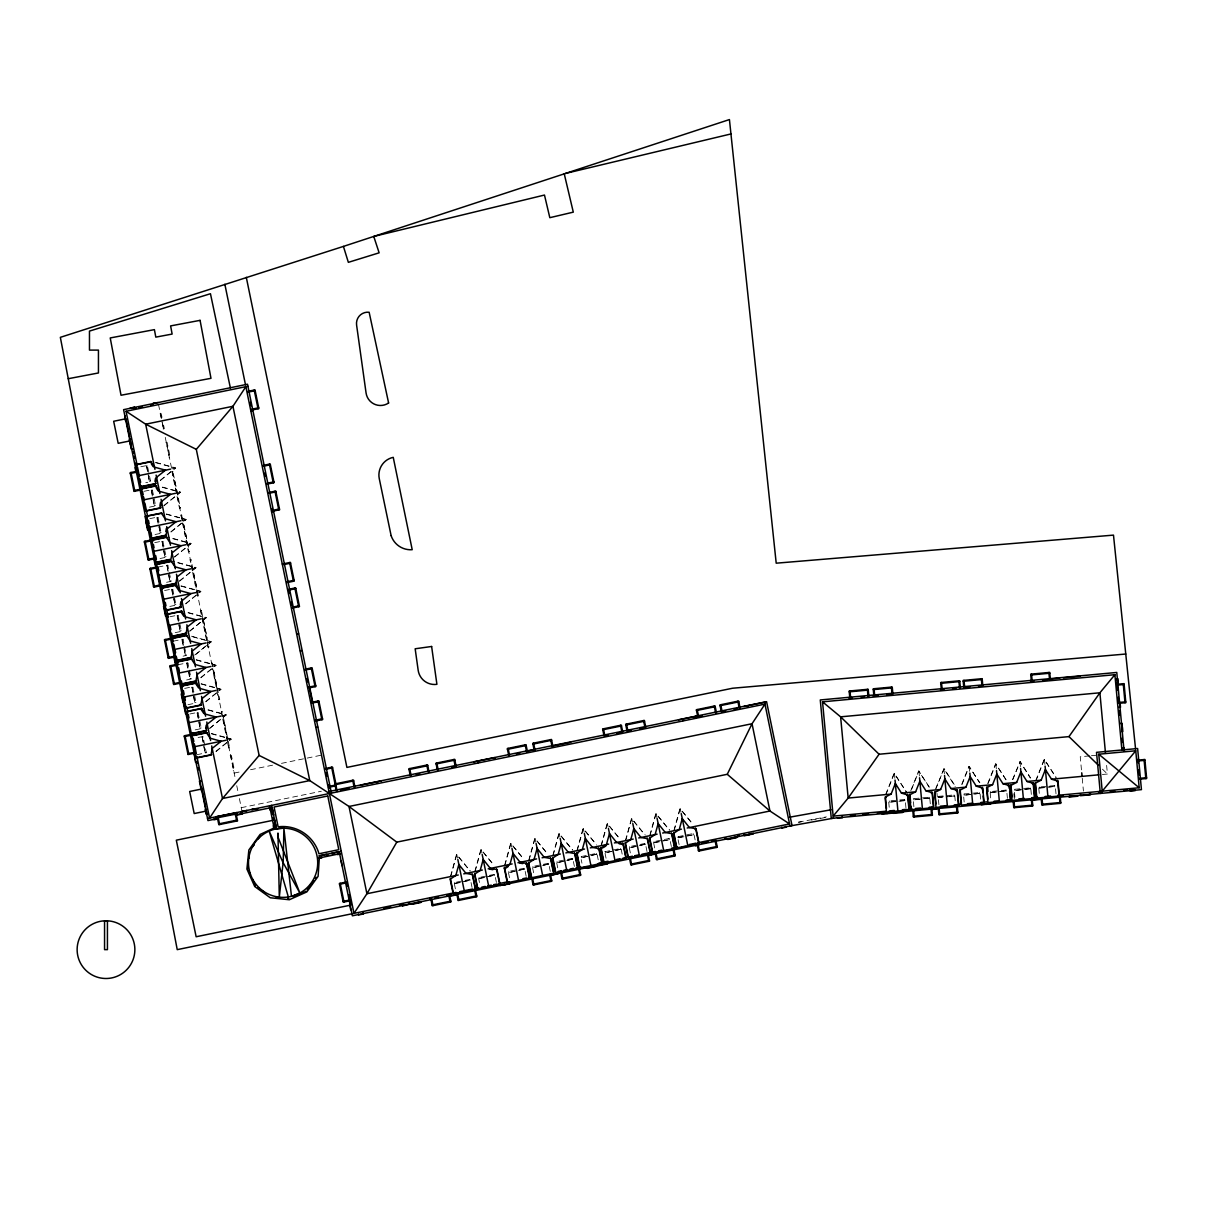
<?xml version="1.0" encoding="UTF-8"?>
<svg xmlns="http://www.w3.org/2000/svg" width="1207" height="1207" viewBox="0 0 1207 1207"><rect width="100%" height="100%" fill="white"/><g stroke="black" fill="none" stroke-linecap="round" stroke-linejoin="round"><path stroke-width="0.75" stroke-dasharray="5 3.75" d="M450.437 876.599L456.502 854.541L470.277 870.926M450.739 876.538L456.804 854.481L469.976 870.986M474.789 871.605L480.854 849.532L493.542 864.544M475.09 871.545L481.155 849.472L493.225 864.604M504.571 865.494L510.636 843.421L523.31 858.433M504.873 865.419L510.938 843.361L523.008 858.494M528.681 860.546L534.746 838.473L547.42 853.485M528.983 860.47L535.048 838.412L547.118 853.545M552.776 855.597L558.856 833.524L572.631 849.909M553.078 855.522L559.158 833.464L572.329 849.969M576.931 850.633L583.011 828.56L595.685 843.587M577.233 850.573L583.313 828.5L596.484 845.021M601.041 845.685L607.121 823.612L619.795 838.639M601.342 845.624L607.423 823.551L619.493 838.699M625.392 840.691L631.472 818.618L645.247 835.003M625.694 840.615L631.774 818.557L643.844 833.69M649.728 835.697L655.793 813.624L669.583 830.009M650.03 835.621L656.095 813.563L669.282 830.069M673.838 830.748L679.903 808.675L692.592 823.687M674.14 830.672L680.205 808.615L692.29 823.747M885.636 794.583L894.1 773.325L906.94 792.607M885.953 794.553L894.402 773.295L906.623 792.637M910.802 790.676L918.602 771.047L929.556 787.356M911.753 789.016L918.904 771.017L929.254 787.386M935.802 788.367L944.221 768.678L955.506 786.526M935.455 789.966L943.904 768.708L955.19 786.557M961.753 784.384L968.904 766.385L979.858 782.694M962.054 784.354L969.206 766.354L979.556 782.724M987.748 783.539L995.564 763.91L1007.453 781.714M988.065 783.509L995.866 763.88L1007.151 781.744M1012.492 779.677L1020.262 761.617L1030.612 777.987M1012.809 779.647L1019.96 761.647L1030.295 778.017M1035.697 780.673L1044.161 759.399L1056.05 777.202M1036.013 780.642L1044.462 759.369L1056.683 778.726M160.365 480.205L175.498 468.12L153.44 462.055M160.425 480.507L175.437 467.818L153.364 461.753M163.956 505.492L180.462 492.305L158.404 486.24M164.016 505.793L180.401 492.003L158.343 485.938M170.941 531.744L186.074 519.674L164.016 513.609M171.002 532.046L186.014 519.372L163.956 513.307M174.487 556.849L191.008 543.678L168.935 537.613M174.562 557.151L190.947 543.376L168.874 537.311M179.436 580.959L195.956 567.788L173.883 561.723M179.511 581.261L195.896 567.486L173.823 561.421M185.697 603.651L200.845 591.566L178.772 585.501M185.757 603.953L200.769 591.264L178.711 585.199M189.71 630.974L206.216 617.788L184.158 611.723M189.771 631.276L206.156 617.486L184.098 611.421M194.659 655.069L211.165 641.898L189.107 635.833M196.092 654.285L211.104 641.596L189.046 635.531M200.86 677.519L216.008 665.434L193.935 659.369M200.92 677.821L215.932 665.132L193.874 659.067M205.794 701.523L220.926 689.438L198.868 683.373M205.854 701.825L220.866 689.137L198.808 683.071M209.671 728.198L226.177 715.012L204.119 708.947M209.731 728.5L226.116 714.71L204.058 708.645M216.008 751.282L231.14 739.212L209.083 733.132M216.068 751.584L231.08 738.91L209.022 732.83M160.335 413.428L163.594 429.285M160.018 413.91L161.24 413.654L162.749 420.987M163.096 428.968L164.333 428.711L162.824 421.394M166.249 442.23L169.508 458.102M165.917 442.728L167.154 442.471L170.247 457.528L169.01 457.77M140.827 466.762L147.345 465.419L150.679 481.699L145.791 482.694M146.243 466.249L147.465 465.993M171.877 468.859L175.498 468.12M172.058 472.133L172.993 471.937M149.321 481.306L150.558 481.05M174.834 480.884L178.5 498.778M144.161 491.279L152.308 489.604L155.643 505.884L147.51 507.559M151.207 490.449L152.444 490.193M176.841 493.06L180.462 492.305M154.3 505.492L155.522 505.25M179.405 507.921L180.341 507.725M149.789 518.648L157.921 516.973L161.255 533.253L153.123 534.912M156.819 517.803L158.057 517.547M181.005 515.721L181.94 515.54M182.453 520.413L186.074 519.674M183.781 524.487L187.447 542.381M159.912 532.86L161.15 532.604M154.707 542.652L162.854 540.977L166.189 557.257L158.057 558.916M161.753 541.807L162.975 541.551M187.387 544.417L191.008 543.678M188.352 551.508L189.288 551.327M164.831 556.865L166.068 556.608M190.102 559.988L191.023 559.792M158.026 567.094L167.803 565.087L171.138 581.367L163.005 583.026M166.702 565.917L167.924 565.661M192.335 568.527L195.956 567.788M169.78 580.974L171.017 580.718M164.544 590.54L172.676 588.865L176.026 605.145L169.508 606.487M171.575 589.695L172.812 589.454M196.53 586.632L192.456 568.829M197.209 592.32L200.845 591.566M197.435 595.775L198.37 595.579M174.668 604.752L175.905 604.496M169.931 616.762L178.063 615.087L181.397 631.367L173.265 633.041M176.961 615.932L178.198 615.676M200.588 611.104L201.524 610.908M202.595 618.542L206.216 617.788M203.349 619.855L207.031 637.749M180.054 630.974L181.291 630.733M173.25 641.204L183.011 639.197L186.346 655.476L183.102 656.14M181.91 640.027L183.147 639.785M207.544 642.652L211.165 641.898M207.936 646.877L208.856 646.696M185.003 655.084L186.24 654.828M178.078 664.74L187.839 662.734L191.189 679.013L184.671 680.356M186.738 663.578L187.975 663.322M211.27 663.141L212.206 662.96L219.719 699.577L218.784 699.758L212.402 668.633M211.361 663.563L212.281 663.367M212.372 666.189L216.008 665.434M214.122 672.314L217.396 690.298M189.831 678.621L191.068 678.379M184.641 688.412L192.773 686.738L196.107 703.017M191.672 687.583L192.909 687.326M217.305 690.193L220.926 689.438M194.765 702.625L195.987 702.383M187.975 704.692L192.864 703.681M218.708 699.351L219.629 699.155M189.876 713.986L198.023 712.311L201.358 728.59L193.226 730.265M196.922 713.156L198.159 712.899M221.334 712.19L222.269 711.994M222.556 715.766L226.177 715.012M224.11 720.941L227.369 738.91M200.015 728.198L201.237 727.957M198.099 737.507L202.987 736.511L206.322 752.776L196.56 754.782M201.886 737.341L203.123 737.085M227.52 739.951L231.14 739.212M204.979 752.399L206.201 752.142M228.681 747.978L229.617 747.782M230.462 755.039L233.72 770.911M230.13 755.537L231.367 755.28L234.46 770.338L233.223 770.579M234.158 773.083L241.445 771.59M250.543 769.719L274.2 764.861M281.472 763.367L321.515 755.144M241.264 807.679L321.334 791.249M604.722 851.72L620.986 848.37L622.329 854.888M454.451 883.403L470.308 880.159L454.526 883.811M478.802 878.409L494.659 875.15L478.877 878.817M653.741 842.501L669.689 839.65L653.832 842.908M677.851 837.552L693.799 834.701L677.927 837.96M798.385 822.133L826.373 816.883M798.672 822.314L801.614 821.786M811.285 820.051L818.572 818.753M820.398 818.421L827.685 817.109M1089.559 755.884L1080.25 756.759L1081.894 774.577M1091.415 755.718L1096.997 755.205M1102.368 774.487L1107.423 774.019L1106.593 765.102M938.141 796.394L954.677 794.855L955.446 803.123M905.009 800.301L888.925 802.217L905.054 800.709M938.397 797.208L947.344 796.379M949.14 796.213L954.556 796.122L938.427 797.616M990.343 792.38L1006.472 790.887L990.389 792.803M1038.94 787.869L1055.069 786.376L1038.986 788.292M1102.444 769.161L1107.423 774.019M695.126 839.936L693.784 833.433L677.504 836.768L679.179 844.915M693.135 833.554L693.391 834.791M680.205 808.615L680.959 812.236M678.093 836.647L678.334 837.869M671.348 846.514L669.674 838.382L653.394 841.717L655.069 849.864M669.04 838.503L669.282 839.74M656.095 813.563L657.121 818.557M653.983 841.596L654.239 842.818M647.012 851.508L645.338 843.376L629.073 846.711L630.401 853.228M644.704 843.497L644.96 844.734M631.774 818.557L632.513 822.178M629.647 846.59L629.903 847.812M620.353 848.491L620.609 849.728M607.423 823.551L608.162 827.187M605.295 851.584L605.552 852.821M605.054 853.349L606.05 858.222M598.219 859.837L596.892 853.319L580.612 856.668L581.94 863.171M596.243 853.44L596.499 854.677M583.313 828.5L584.052 832.136M581.186 856.532L581.442 857.77M574.396 866.415L572.721 858.283L556.457 861.617L557.785 868.135M572.088 858.403L572.344 859.64M559.158 833.464L559.897 837.085M557.03 861.496L557.287 862.718M550.286 871.363L548.627 863.231L532.347 866.566L533.69 873.083M547.978 863.352L548.234 864.574M535.048 838.412L535.787 842.033M532.921 866.445L533.177 867.667M526.177 876.312L524.517 868.18L508.238 871.514L509.58 878.032M523.868 868.301L524.125 869.538M510.938 843.361L511.677 846.982M508.811 871.394L509.067 872.616M496.394 882.423L494.734 874.29L478.455 877.64L479.466 882.513M494.085 874.411L494.342 875.648M481.155 849.472L481.895 853.093M479.028 877.504L479.285 878.741M472.043 887.432L470.383 879.284L454.104 882.634L455.446 889.137M469.734 879.405L469.991 880.642M456.804 854.481L457.544 858.102M454.677 882.498L454.933 883.735M158.524 404.601L162.145 422.239M162.507 424.004L163.82 430.401M165.253 437.372L235.29 778.545M236.753 785.682L237.9 791.294M239.393 798.581L242.034 811.466M192.305 570.73L190.012 559.565L190.947 559.384L198.461 596.002L197.526 596.183L192.637 572.39M227.263 741.068L221.258 711.768L222.179 711.572L229.692 748.189L228.772 748.385L227.58 742.607M151.524 489.951L154.375 505.899L151.116 490.042M157.136 517.32L160.395 533.177L156.729 517.396M171.907 589.212L175.166 605.084L171.5 589.288M182.227 639.544L185.486 655.416L181.819 639.619M187.07 663.081L190.329 678.953M186.663 663.171L189.921 679.028M1082.241 778.198L1083.433 791.068M1056.004 793.799L1055.235 785.531L1038.684 787.07L1039.302 793.678M1054.586 785.576L1054.692 786.828M1044.462 759.369L1044.975 764.906M1039.272 786.994L1039.393 788.246M1031.336 794.417L1030.733 787.809L1014.182 789.333L1014.951 797.616M1030.069 787.854L1030.19 789.106M1019.96 761.647L1020.473 767.169M1014.77 789.272L1014.891 790.525M1013.835 793.708L1014.363 799.336M1007.407 798.31L1006.638 790.042L990.087 791.581L990.856 799.849M1005.989 790.087L1006.095 791.339M995.866 763.88L996.379 769.417M990.675 791.505L990.796 792.758M980.597 799.125L979.978 792.516L963.442 794.04L964.197 802.323M979.33 792.561L979.45 793.814M969.206 766.354L969.719 771.877M964.031 793.98L964.137 795.232M954.028 794.9L954.149 796.167M943.904 768.708L944.417 774.23M938.729 796.333L938.85 797.586M938.442 799.698L938.91 804.662M936.964 793.316L937.311 797.058M930.295 803.802L929.677 797.178L913.141 798.717L913.91 806.985M929.028 797.223L929.149 798.476M918.904 771.017L919.538 777.791M913.729 798.642L913.835 799.894M905.944 807.724L905.175 799.456L888.624 800.98L889.393 809.263M904.526 799.502L904.631 800.754M894.402 773.295L894.915 778.817M889.212 800.92L889.333 802.172M146.56 465.766L149.412 481.714L146.56 465.766M172.903 471.53L171.982 471.726L179.496 508.343L180.431 508.147L172.903 471.53M181.85 515.117L180.929 515.314L188.443 551.931L189.378 551.735L181.85 515.117M162.07 541.324L164.921 557.272L162.07 541.324M167.019 565.434L169.87 581.382L167.019 565.434M177.278 615.434L180.13 631.382L177.278 615.434M201.433 610.486L200.498 610.682L208.026 647.299L208.947 647.103L201.433 610.486M191.988 687.085L194.84 703.032L191.988 687.085M197.239 712.658L200.09 728.606L197.239 712.658M202.203 736.843L205.054 752.806L202.203 736.843M524.442 869.04L508.66 872.706L524.442 869.04M548.551 864.091L532.77 867.758L548.551 864.091M572.661 859.143L556.88 862.809L572.661 859.143M596.816 854.179L581.035 857.845L596.816 854.179M620.926 849.23L605.145 852.896L620.926 849.23M645.277 844.236L629.496 847.902L645.277 844.236M929.526 798.023L913.427 799.939L929.526 798.023M979.812 793.361L963.729 795.277L979.812 793.361M1030.567 788.654L1014.468 790.57L1030.567 788.654"/><path stroke-width="1.5" d="M146.258 521.364L147.948 529.782M247.948 868.663L248.069 867.426M249.034 858.117L249.2 856.517M154.979 481.412L155.552 478.274M155.371 483.962L156.563 477.308L165.51 470.172L154.481 467.139L150.754 461.496L136.135 464.499L140.736 486.964L155.371 483.962L154.556 483.811M159.656 507.181L160.335 508.147L161.527 501.493L170.474 494.357L159.445 491.324L155.718 485.682L141.098 488.684L145.7 511.149L160.335 508.147M159.943 505.612L160.516 502.459M165.842 531.397L166.415 528.244M165.947 535.516L167.139 528.862L176.086 521.726L165.057 518.693L161.346 513.05L146.711 516.053L151.313 538.518L165.947 535.516L165.133 535.365M180.039 606.442L180.703 607.408L181.91 600.754L190.842 593.618L179.813 590.585L176.101 584.942L161.466 587.945L166.083 610.41L180.703 607.408M180.326 604.858L180.884 601.72M185.425 632.664L186.089 633.63L187.281 626.976L196.228 619.84L185.199 616.807L181.488 611.164L166.853 614.167L171.454 636.632L186.089 633.63M200.136 704.315L200.8 705.28L201.991 698.627L210.938 691.49L199.909 688.458L196.183 682.815L181.563 685.817L186.165 708.283L200.8 705.28M205.658 728.319L206.231 725.166M206.05 730.854L207.242 724.2L216.189 717.064L205.16 714.031L201.433 708.388L186.813 711.391L191.415 733.856L206.05 730.854L205.235 730.703M496.846 870.428L496.997 869.598L490.344 868.406L483.207 859.459L480.175 870.488L474.532 874.215L477.534 888.85L500 884.233L496.997 869.598M526.78 863.488L529.782 878.123L507.317 882.724L504.315 868.105L509.958 864.378L512.99 853.349L520.126 862.296L526.78 863.488L525.814 864.167M599.14 848.642L602.142 863.261L579.692 867.878L576.69 853.243L582.332 849.532L585.365 838.488L592.501 847.435L599.14 848.642L598.174 849.306M623.25 843.693L626.252 858.313L603.802 862.93L600.799 848.295L606.427 844.583L609.475 833.539L616.611 842.486L623.25 843.693L623.099 844.508L619.146 843.784M696.047 828.741L699.049 843.376L676.584 847.978L673.581 833.358L679.224 829.631L682.257 818.602L689.393 827.549L696.047 828.741L695.081 829.42M146.862 518.225L145.806 521.424L147.586 530.069M891.113 794.085L895.353 783.449L901.463 793.12L907.936 795.036L909.309 809.912L886.481 812.024L885.108 797.163L891.113 794.085L848.159 798.068L833.147 816.143L822.54 701.84L1114.891 674.698L1121.907 750.196M915.63 791.807L919.855 781.17L925.965 790.841L932.438 792.773L933.826 807.634L910.983 809.761L909.61 794.885L915.63 791.807L901.463 793.12M940.63 789.484L944.855 778.862L950.965 788.533L957.438 790.449L958.826 805.325L935.998 807.438L934.61 792.561L940.63 789.484L925.965 790.841M965.917 787.145L970.156 776.508L976.267 786.179L982.739 788.096L984.112 802.972L961.285 805.084L959.912 790.223L965.917 787.145L950.965 788.533M992.576 784.671L996.801 774.034L1002.926 783.705L1009.399 785.621L1010.772 800.497L987.945 802.625L986.572 787.749L992.576 784.671L976.267 786.179M1016.671 782.438L1020.896 771.801L1027.006 781.472L1033.494 783.388L1034.867 798.265L1012.039 800.377L1010.651 785.516L1016.671 782.438L1002.926 783.705M1041.173 780.16L1045.398 769.523L1051.523 779.194L1057.996 781.125L1059.369 795.986L1036.541 798.114L1035.168 783.237L1041.173 780.16L1027.006 781.472M137.16 465.389L126.041 411.27L145.67 424.2L196.303 449.351L259.128 755.431L309.777 780.597L349.004 806.472L396.786 842.139L727.263 774.291L752.036 723.732L764.966 704.119L789.559 823.943L697.827 842.773M396.786 842.139L366.913 893.738L353.983 913.352L245.866 386.678L232.936 406.291L196.303 449.351M1098.596 765.434L1068.964 736.617L879.073 754.239L848.159 798.068L840.615 716.837L822.54 701.84M1068.964 736.617L1099.894 692.788L1114.891 674.698M252.203 847.058L254.39 844.04M258.192 838.79L260.335 835.817M307.181 889.74L308.856 887.417M309.596 886.406L313.79 880.597M315.389 878.379L316.204 877.263M252.233 847.299L254.33 844.387M1135.757 750.784L1098.777 754.209L1102.217 791.188L1139.182 787.764L1135.757 750.784L1102.217 791.188L1057.679 795.307M259.128 755.431L222.495 798.521L209.565 818.135L196.937 756.593M598.355 864.333L595.851 866.566L587.206 868.346L584.022 867.275M738.458 835.395L736.361 837.266L727.927 839.031L725.12 838.126M738.986 835.455L736.496 837.703L727.851 839.468L724.653 838.412M905.205 810.561L902.474 812.522L893.693 813.337L890.645 811.934M150.754 461.496L150.528 462.643M155.718 485.682L155.492 486.843M176.101 584.942L175.407 585.41L179.39 591.445M181.488 611.164L180.794 611.632L183.886 616.324M196.183 682.815L195.489 683.283L198.597 687.975M201.433 708.388L200.739 708.856L203.847 713.548M508.132 866.581L504.767 868.799L504.315 868.105M577.836 853.485L576.69 853.243M601.946 848.536L600.799 848.295M603.274 847.646L605.959 845.896M420.624 902.112L412.356 903.802M595.579 866.204L587.16 867.893M293.331 896.861L294.749 896.228M296.107 895.624L301.011 893.421M302.157 892.908L303.515 892.305M304.767 891.732L305.914 891.234M299.879 893.059L291.475 896.348L283.886 828.168L283.192 862.764L299.879 893.059L278.032 837.13L277.957 833.041L279.3 897.148L283.102 862.764L269.191 831.08L288.337 896.967M276.071 827.097L260.093 834.444L248.868 849.969L246.907 869.04L254.737 886.542L270.277 897.767L289.348 899.743L306.85 891.898L318.105 876.342L319.448 855.778M456.11 892.395L177.233 949.637L60.35 337.341L343.422 246.409L729.435 119.568L776.207 563.186L1113.488 535.123L1135.561 748.913M148.552 525.12L146.937 525.498L145.096 516.536L162.145 513.201M154.179 558.705L155.386 558.419M154.466 562.206L155.281 562.009M565.51 173.431L730.944 133.947M457.981 899.713L476.69 895.835M383.6 908.479L390.736 907.015M475.89 889.544L479.466 888.805L475.935 889.544M493.618 885.893L497.148 885.153M606.487 862.764L608.087 862.432M420.896 902.474L412.251 904.254L409.067 903.198M131.427 408.449L134.641 407.8M134.746 408.373L136.059 408.117M139.061 407.498L142.411 406.804M150.769 405.084L152.218 404.798M126.041 411.27L247.903 386.255M255.175 390.691L248.265 392.109L248.099 391.309L255.009 389.891L258.856 408.6L251.946 410.018L251.78 409.203L258.69 407.785M251.297 410.999L252.112 410.833M136.195 464.801L151.569 461.647M137.085 471.243L130.175 472.661L134.007 491.385L140.917 489.967M130.341 473.476L137.251 472.058M138.428 475.724L170.504 469.146M140.676 486.662L156.05 483.494M141.159 488.986L156.533 485.833M133.841 490.57L140.751 489.152M263.307 465.374L270.217 463.956L274.064 482.679L267.154 484.098M263.473 466.189L270.383 464.77M143.392 499.924L175.468 493.331M266.988 483.283L273.898 481.865M145.64 510.848L161.014 507.694M145.67 517.26L146.635 519.9M275.95 491.868L269.04 493.286L268.874 492.471L275.784 491.053L279.617 509.776L272.707 511.195M149.019 527.278L181.08 520.7M272.541 510.38L279.451 508.962M151.252 538.216L164.921 535.41M152.007 539.831L144.282 541.415L148.129 560.123L155.854 558.539M151.705 540.359L167.079 537.206M144.448 542.23L151.358 540.811L151.192 539.997M153.938 551.282L186.014 544.704M147.963 559.324L154.873 557.906L155.039 558.705M156.186 562.221L169.855 559.414M156.654 564.469L172.028 561.315M155.899 567.109L153.636 558.132M156.744 567.034L149.834 568.452L153.681 587.16L160.591 585.742M150 569.266L156.91 567.848L157.604 571.303M158.886 575.392L190.962 568.814M153.5 586.346L160.41 584.927M161.135 586.315L176.509 583.162M161.527 588.247L176.916 585.093M282.287 564.046L290.419 562.371L294.267 581.095L287.357 582.513M290.585 563.186L283.675 564.604L283.509 563.79M163.775 599.185L195.836 592.592M165.148 605.914L163.518 606.246L165.525 616.023L167.139 615.676M164.001 606.578L165.223 606.321M287.191 581.699L294.101 580.28M166.023 610.108L181.397 606.955M288.745 589.272L295.655 587.854L299.487 606.563L292.577 607.981M166.913 614.469L182.287 611.315M295.821 588.654L288.911 590.072L289.605 593.542M165.842 615.525L167.064 615.268M169.161 625.407L201.222 618.814M292.411 607.166L299.321 605.748M171.394 636.33L186.783 633.177M171.364 638.247L164.454 639.665L168.286 658.373L176.433 656.699M171.862 638.578L187.236 635.425M164.62 640.479L171.53 639.061M174.11 649.517L206.171 642.924M168.12 657.559L175.845 655.974M296.907 634.037L298.551 633.705M174.532 659.957L175.347 659.791M176.343 660.44L191.732 657.287M176.69 662.115L192.079 658.962M177.55 664.227L169.825 665.811L173.657 684.535L180.567 683.117M177.173 664.499L175.543 664.846L173.868 656.699M169.991 666.626L176.901 665.208L176.735 664.393M178.938 673.053L211.014 666.46M300.377 650.92L302.006 650.588M173.491 683.72L180.401 682.302M181.186 683.977L196.56 680.823M181.623 686.119L196.997 682.966M305.145 669.206L312.055 667.788L315.902 686.511L308.992 687.93M305.311 670.021L312.221 668.603M183.856 697.058L215.932 690.464M185.184 703.56L183.555 703.892L185.561 713.669L187.191 713.322M187.809 707.634L201.478 704.828M184.565 708.781L185.38 708.615L184.822 705.899M186.874 711.692L202.248 708.539M308.011 687.281L315.736 685.697M189.107 722.631L221.183 716.038M319.01 701.644L312.1 703.062L311.934 702.248L318.844 700.829L322.676 719.538L315.766 720.956L315.6 720.141L322.51 718.723M191.355 733.554L206.729 730.401M191.913 734.218L184.188 735.802L188.02 754.526L194.93 753.108L194.765 752.293L187.854 753.711M184.354 736.617L191.264 735.199L191.098 734.384M193.542 735.531L207.212 732.724M194.071 746.816L226.147 740.238M316.068 727.383L317.713 727.052M193.98 752.64L195.549 762.341L196.379 762.205M194.071 753.047L195.293 752.791M196.319 757.74L211.708 754.586M201.871 788.986L189.665 791.49L194.191 813.548L206.397 811.044L207.046 814.197L206.231 814.348L205.235 809.535L207.061 809.218M332.604 767.848L325.694 769.266L325.528 768.467L332.438 767.048L336.27 785.757L328.545 787.341M334.973 784.761L353.681 780.914M409.037 769.553L427.761 765.706M436.134 763.986L454.858 760.138M507.468 749.351L526.177 745.504M532.936 744.115L551.644 740.283M602.791 729.782L621.499 725.935M625.814 725.06L644.523 721.213M696.499 710.546L715.223 706.698M720.081 705.703L738.805 701.855M329.194 786.361L336.104 784.942M328.968 791.505L766.581 701.674L792.018 825.558L352.369 915.811L339.212 851.72M360.35 785.214L381.306 780.914M473.717 761.949L494.674 757.634L495.006 759.278M678.5 719.9L698.084 715.887M743.874 706.487L764.831 702.187L765.163 703.832M526.041 751.463L534.882 749.638M552.565 746.017L570.79 742.275M337.04 790.691L336.225 790.857L334.807 783.947L353.515 780.099L354.933 787.009M340.495 789.982L348.974 788.246M416.264 774.426L419.659 773.732M451.84 767.124L455.22 766.43L453.877 759.505M516.385 753.877L519.764 753.183M604.918 735.697L608.313 735.003M616.792 733.268L620.172 732.574M627.942 730.974L631.336 730.28M639.816 728.545L643.21 727.836M702.021 715.766L698.642 716.46L697.148 709.565M722.224 711.617L725.618 710.923M734.082 709.188L737.477 708.494M207.529 818.542L764.966 704.119M240.947 811.858L246.967 810.621M251.81 809.625L257.921 808.856L251.78 809.459M217.245 816.988L218.06 816.822L219.644 824.547M225.754 815.238L218.256 816.339M231.729 814.016L228.304 814.71L231.699 814.076M235.953 813.141L235.139 813.307L236.723 821.032M217.411 817.803L218.226 817.637M235.305 814.122L236.119 813.956M217.109 818.723L207.951 820.594L123.597 409.656L247.495 384.218L331.427 793.12M235.41 814.966L272.043 807.453M217.275 819.1L214.061 819.764L213.926 818.949M272.36 809.037L273.597 815.057M271.801 809.61L270.006 809.988L269.448 807.272M218.663 823.898L237.372 820.051M274.593 819.9L275.83 825.92M272.797 820.368L176.313 840.178L196.138 936.753L350.588 905.144M275.06 825.482L273.265 825.86L273.808 828.56M319.025 855.869L341.249 851.312M326.509 855.431L327.942 855.144M332.302 854.239L333.705 853.952M318.965 858.011L339.635 853.756M319.055 858.418L321.756 857.86L321.394 856.065M340.344 854.043L337.628 854.601L337.462 853.787M341.083 860.893L342.079 865.766M346.288 882.045L339.378 883.464L343.21 902.187L350.121 900.769M339.544 884.278L346.454 882.86M458.253 875L366.913 893.738L349.004 806.472L752.036 723.732L769.945 811.013L789.559 823.943M463.729 873.868L482.362 870.051M488.156 868.859L512.145 863.925M517.939 862.749L536.587 858.916M542.079 857.785L560.365 854.028M565.857 852.911L584.52 849.079M590.298 847.887L608.63 844.131M614.408 842.939L633.177 839.091M638.699 837.96L657.121 834.173M662.643 833.041L681.412 829.179M687.205 828.002L769.945 811.013L727.263 774.291M343.044 901.373L349.955 899.954M351.328 904.571L349.698 904.903L350.694 909.791L351.509 909.625M459.731 891.656L472.722 888.986M475.407 888.427L478.425 887.809M481.819 887.115L485.214 886.421M487.688 885.908L491.309 885.169M493.678 884.686L497.073 883.992M498.763 883.645L508.207 881.698M522.903 878.681L526.524 877.942M528.545 877.519L531.457 876.931M558.117 871.454L561.511 870.76M563.88 870.277L567.501 869.523M569.991 869.025L573.37 868.316M576.192 867.742L580.582 866.837M598.883 863.08L608.072 861.194M616.551 859.459L619.945 858.765M622.993 858.132L625.03 857.724M626.539 857.408L632.438 856.201M634.686 855.733L638.307 854.994M641.928 854.254L655.401 851.478M658.449 850.86L661.843 850.166M671.68 848.144L677.474 846.952M689.348 844.523L696.122 843.12M493.618 885.923L497.163 885.199M430.839 898.868L431.638 898.702L433.057 905.612M560.606 872.223L561.421 872.058L562.839 878.968M648.174 854.254L647.359 854.42L648.778 861.33M408.57 903.862L411.361 903.711M502.142 884.656L504.858 884.097L505.024 884.912M549.623 874.909L552.323 874.351M602.504 864.046L605.22 863.503M648.612 854.586L651.327 854.028L651.493 854.843M695.685 844.93L698.793 844.281M751.689 833.433L748.974 833.992L749.14 834.806M415.6 902.866L418.935 902.187M550.603 875.558L558.645 873.476M648.25 855.507L656.382 853.847M698.687 845.156L695.443 845.82L695.111 844.191M432.076 904.963L450.799 901.116M532.951 884.248L551.659 880.416M561.858 878.319L580.567 874.472M630.703 864.182L649.426 860.35M656.367 858.916L675.075 855.084M698.4 850.286L717.124 846.454M459.294 893.089L462.688 892.411M471.168 890.675L474.547 889.997M592.169 866.626L595.549 865.947M732.815 837.764L736.179 837.07M151.026 539.182L151.841 539.016M160.682 586.572L161.497 586.406M236.693 812.643L216.34 816.732L216.596 817.954L236.949 813.865L236.693 812.643L235.878 812.733L237.538 820.866L218.829 824.713L217.154 816.566M216.43 817.139L219.825 816.46M350.226 901.584L351.041 901.418M701.418 843.331L708.207 841.958M711.602 841.279L714.997 840.6M628.636 858.252L632.03 857.573M635.425 856.879L638.82 856.201M654.285 852.987L661.074 851.614M664.469 850.935L667.863 850.256M541.053 876.267L544.448 875.588M569.96 870.338L573.355 869.659M576.75 868.965L580.145 868.286M435.093 897.993L438.488 897.314M446.967 895.609L450.362 894.93M68.256 378.711L98.446 372.963L98.446 350.105L89.469 350.105L89.469 331.095L210.456 293.723L230.386 387.96M789.65 817.184L830.989 809.791M833.509 818.18L789.936 825.995L789.71 824.758M124.819 415.691L125.392 420.579L126.222 420.443M131.065 439.046L129.255 439.363L131.231 448.989L133.042 448.672M130.235 444.176L131.065 444.025L130.401 440.827L118.195 443.316L113.669 421.273L125.875 418.769L129.647 437.145M135.908 467.622L135.078 467.773L136.074 472.586M201.222 780.808L199.411 781.125L201.388 790.751L202.203 790.615M282.393 828.334L274.909 829.164L277.851 828.56A34.596 34.596 0 0 1 315.706 874.351A34.596 34.596 0 0 1 257.438 885.968A34.596 34.596 0 0 1 274.819 829.164M957.257 805.929L956.427 806.004L957.091 813.02M938.82 813.925L957.845 812.115M854.028 815.389L850.332 815.736L855.114 815.298M868.467 814.046L863.02 814.559L868.406 814.076M881.155 812.854L877.398 813.201L881.004 812.899M903.59 810.802L907.257 810.455L903.651 810.802M971.348 804.496L967.667 804.843L971.846 804.481M1010.108 800.905L1006.472 801.252L1011.904 800.769M1059.716 796.303L1063.352 795.971L1059.354 796.364L1060.018 803.394M1102.172 792.38L1098.476 792.727L1102.172 792.396M1111.164 791.536L1114.785 791.188L1110.259 791.641M1127.489 789.997L1123.747 790.344L1127.579 790.027M849.245 691.852L868.271 690.087M873.295 689.619L892.32 687.854M940.751 683.358L959.776 681.593M963.216 681.276L982.242 679.511M1030.778 675L1049.803 673.234M1050.588 678.998L1059.776 678.138M1063.458 677.791L1079.993 676.267M848.989 698.129L852.444 697.812M861.059 697.012L864.499 696.695M873.053 695.896L878.213 695.413M886.828 694.613L892.003 694.146L891.415 687.1M940.509 689.635L943.949 689.318M952.564 688.518L956.019 688.201M969.855 686.919L964.68 687.402L963.971 680.371M978.47 686.119L981.91 685.802M1030.522 681.276L1033.961 680.959M1042.592 680.16L1047.751 679.677M1116.4 682.966L1118.24 682.8L1117.848 678.666L1117.018 678.741L1117.41 682.875M1124.139 684.475L1117.124 685.123L1117.033 684.294L1124.064 683.645L1125.829 702.67L1118.798 703.319M1125.754 701.84L1118.723 702.489L1118.255 697.254M1119.281 703.138L1120.111 703.062L1120.503 707.196L1118.663 707.362M1120.156 723.491L1121.997 723.325L1122.751 731.593L1121.922 731.668M1122.374 727.459L1122.344 731.638M1137.039 760.229L1144.885 759.49L1146.65 778.515L1139.619 779.164M1144.96 760.319L1137.945 760.968L1137.854 760.154M1051.523 779.194L1098.823 774.819M1139.544 778.349L1146.575 777.685M1007.558 799.969L1009.625 799.773L1006.17 800.09M833.147 816.143L885.606 811.27M889.212 810.938L894.372 810.47M902.414 809.716L906.442 809.339M908.162 809.188L911.994 808.826M915.434 808.509L920.609 808.026M929.224 807.227L932.664 806.91M940.434 806.185L946.409 805.642M954.224 804.918L960.742 804.3M967.456 803.681L972.631 803.198M980.899 802.444L987.447 801.825M994.115 801.207L998.37 800.814M1018.783 798.928L1024.366 798.4M1031.759 797.721L1037.537 797.178M1045.126 796.484L1050.633 795.971M931.774 808.252L930.944 808.328L931.593 815.359M882.423 813.246L885.591 812.945M933.841 808.479L936.602 808.222L936.677 809.052L931.713 809.505L931.563 807.86M1037.235 798.883L1040.449 799.004M1130.567 790.223L1133.735 789.936M897.163 812.326L902.233 811.858M1030.974 800.301L1040.902 799.381L1040.751 797.721M1069.025 797.027L1077.821 796.213M913.322 816.219L932.347 814.453M1013.699 806.91L1032.724 805.144M1041.732 804.254L1060.757 802.489M1122.359 747.887L1124.2 747.737L1124.441 750.482M942.561 807.332L947.736 806.864M954.631 806.231L958.071 805.914M1069.13 796.333L1072.57 796.017M1075.92 795.971L1069.025 796.56M1045.503 797.661L1050.678 797.208M1020.911 800.015L1024.351 799.698M915.359 809.776L920.534 809.324M929.149 808.554L932.604 808.252M1125.769 654.028L732.604 688.231L346.907 767.411L246.303 277.338M276.403 897.404L279.964 897.767M287.628 898.551L288.88 898.687M893.844 812.899L891.128 811.707M519.508 863.02L522.661 863.593M489.725 869.146L492.878 869.704M891.234 811.466L893.814 812.643M257.891 887.583L259.098 888.458M261.632 890.298L264.393 892.29M1098.777 754.209L1139.182 787.764M879.073 754.239L840.615 716.837L1099.894 692.788L1105.431 752.534M183.419 702.444L185.29 704.541M185.229 705.084L182.981 702.58L181.216 693.934M151.403 463.986L153.168 466.656M156.367 488.171L158.132 490.842M248.597 870.503L250.407 874.547M252.414 879.043L253.078 880.522M253.726 881.955L254.33 883.313M254.888 884.565L255.401 885.712M343.422 246.409L348.355 262.341L379.134 252.821L373.748 236.436L544.478 195.051L549.819 217.682L573.295 212.145L564.242 173.838M475.422 889.74L476.856 896.65L458.147 900.528L456.729 893.618M474.623 889.921L476.041 896.816M457.528 893.452L458.962 900.362M785.832 826.418L785.998 827.233L781.925 828.077L781.759 827.263M747.948 705.657L748.28 707.287M740.057 707.951L738.639 701.041L719.915 704.888L721.333 711.798M737.824 701.207L739.242 708.117M753.047 833.147L753.213 833.962L744.266 835.802L743.934 834.173M720.73 704.722L722.148 711.632M744.342 834.097L744.583 835.319M716.475 712.794L715.057 705.884L696.333 709.731L697.752 716.641M714.242 706.05L715.66 712.96M695.368 716.445L695.715 718.09M715.872 840.359L717.29 847.269L698.566 851.101L697.148 844.191M715.057 840.525L716.475 847.435M682.558 719.07L682.906 720.715M695.594 828.062L698.747 843.437M697.963 844.025L699.381 850.935M696.167 845.247L695.911 844.025L696.092 844.84M681.231 813.609L687.824 845.685M673.732 832.543L676.886 847.918M671.484 833.011L674.638 848.385M673.823 848.989L675.241 855.899L656.533 859.731L654.948 852.006M673.008 849.155L674.426 856.065M645.775 727.308L644.357 720.398L625.648 724.245L627.067 731.155M643.542 720.564L644.96 727.474M657.121 818.557L663.714 850.633M655.929 852.655L657.347 859.565M626.463 724.079L627.881 730.989M649.622 837.492L652.776 852.866M647.148 838.005L650.301 853.379M648.008 853.44L649.592 861.164L630.884 864.997L629.466 858.086L630.265 857.921L631.683 864.831M622.752 732.03L621.333 725.12L602.625 728.968L604.043 735.878M620.519 725.286L621.937 732.196M632.8 823.551L639.378 855.627M603.425 728.802L604.843 735.712M625.301 842.486L628.108 856.155M622.797 842.999L625.603 856.668M608.449 828.545L615.027 860.621M607.227 862.236L607.559 863.865L597.797 865.872L597.465 864.242M606.819 862.326L607.061 863.548M600.95 847.48L604.103 862.869M598.687 847.948L601.84 863.322M584.339 833.494L590.917 865.57M576.84 852.429L579.994 867.818M579.918 875.452L578.5 868.542L579.315 868.376L580.733 875.286L562.024 879.134L560.44 871.409M574.532 852.911L577.685 868.286M550.664 739.635L552.082 746.545L552.897 746.379L551.478 739.469L532.77 743.301L534.188 750.211L535.003 750.045L533.585 743.135M560.184 838.458L566.762 870.534M552.685 857.392L555.839 872.767M550.422 857.86L553.228 871.529M527.429 751.599L526.011 744.689L507.302 748.536L508.72 755.446M525.196 744.855L526.614 751.765M550.407 874.321L551.825 881.231L533.117 885.063L528.575 862.341M549.592 874.487L551.011 881.397M536.074 843.406L542.652 875.482M508.117 748.37L509.535 755.28M532.513 877.987L533.932 884.897M526.312 862.809L529.481 878.183M511.964 848.355L518.542 880.431M509.58 882.287L509.912 883.901L500.06 885.5M509.173 882.362L509.414 883.584M504.466 867.29L507.619 882.664M477.791 761.104L478.123 762.749M496.53 868.919L499.698 884.293M482.181 854.465L488.76 886.542M456.11 766.249L454.692 759.339L435.968 763.171L437.387 770.081M474.683 873.4L477.836 888.79M472.178 873.913L475.347 889.303M457.83 859.475L464.408 891.535M436.783 763.005L438.201 769.915M456.035 894.115L456.201 894.93L451.327 895.941L450.996 894.312M429.013 771.801L427.595 764.891L408.871 768.738L410.289 775.648M450.332 878.409L453.485 893.784M426.78 765.057L428.198 771.967M450.151 902.097L448.732 895.187L449.547 895.021L450.965 901.931L432.257 905.778L430.658 898.053M409.686 768.572L411.104 775.482M412.175 903.545L402.504 905.959L402.172 904.33M402.58 904.239L402.821 905.461M377.233 781.744L377.58 783.388M352.7 780.265L354.119 787.175M363.111 912.341L363.443 913.971L358.554 914.981L358.388 914.167M335.621 783.781L337.206 791.505M254.194 390.057L258.042 408.766M269.402 464.122L273.25 482.845M274.97 491.219L278.802 509.942M289.605 562.537L293.452 581.261M294.84 588.02L298.672 606.729M311.24 667.954L315.087 686.677M318.029 700.995L321.862 719.704M331.623 767.214L335.455 785.923M309.611 688.835L312.583 703.304M250.362 402.353L251.056 405.748M264.876 473.038L265.57 476.433M272.179 508.615L272.873 512.009M291.355 602.021L292.049 605.401M307.061 678.56L307.755 681.955M326.388 772.736L327.082 776.131M328.832 784.595L329.526 787.99M224.849 284.264L245.504 384.837M337.704 852.036L331.684 853.274M340.178 883.298L344.025 902.021M326.841 854.269L320.821 855.507M271.62 805.386L276.116 827.323M272.209 809.067L273.446 815.087M274.442 819.945L275.664 825.95M271.877 812.024L272.148 813.337M273.023 817.637L273.325 819.1M274.17 823.234L274.653 825.573M274.064 825.679L274.623 828.394M269.583 805.808L274.215 828.485M246.937 810.455L240.917 811.692M154.934 469.327L145.67 424.2L232.936 406.291L309.777 780.597L222.495 798.521L211.708 745.956M156.11 475.12L159.897 493.512M161.074 499.306L165.51 520.881M166.702 526.674L170.504 545.202M171.62 550.648L175.347 568.799M176.463 574.245L180.265 592.773M181.457 598.566L185.652 618.995M186.844 624.788L190.631 643.256M191.747 648.672L195.459 666.762M196.56 672.178L200.362 690.645M201.539 696.439L205.612 716.219M206.789 722.012L210.591 740.51M137.507 467.094L139.439 476.463M139.937 478.953L140.631 482.347M141.34 485.727L142.124 489.574M142.471 491.279L143.165 494.674M143.648 497.043L144.402 500.664M144.9 503.138L147.737 516.943M148.431 520.338L149.125 523.732M149.638 526.207L150.392 529.828M150.875 532.196L151.569 535.591M151.916 537.281L152.791 541.566M153.364 544.342L154.058 547.737M155.688 555.642L156.427 559.263M158.026 567.094L158.781 570.715M161.753 585.184L162.492 588.835M165.284 602.399L165.978 605.793M166.672 609.188L168.301 617.094M170.157 626.146L170.896 629.752M171.635 633.373L173.25 641.204M173.868 644.251L174.562 647.646M174.924 649.351L175.619 652.731M176.584 657.483L178.078 664.74M178.711 667.803L179.405 671.183M181.427 681.02L182.589 686.708M183.373 690.555L184.113 694.176M184.671 696.892L185.38 700.271M186.768 707.061L187.839 712.281M188.262 714.318L189.001 717.939M192.019 732.634L192.622 735.576M193.15 738.171L193.844 741.566M194.342 743.934L196.288 753.424M133.208 451.493L133.524 453.063M134.203 456.397L134.565 458.132M135.606 463.201L135.923 464.77M175.03 656.14L175.196 656.955M196.952 762.1L197.224 763.412M198.189 768.059L198.536 769.764M165.329 610.968L165.887 613.684M201.539 787.402L205.643 807.362M130.99 472.495L134.822 491.219M145.096 541.249L148.944 559.957M150.649 568.286L154.481 586.994M165.268 639.499L169.101 658.207M170.64 665.645L174.472 684.369M185.003 735.636L188.835 754.36M476.086 888.835L476.252 889.65M147.179 524.758L147.873 528.093M182.257 695.624L182.936 698.959M182.001 695.67L183.011 700.663M429.843 898.204L430.009 899.019M346.454 882.921L347.148 886.315M348.853 894.794L349.532 898.189M191.958 738.654L192.637 742.049M194.357 750.528L195.036 753.922M178.621 673.762L179.3 677.142M159.309 579.782L160.003 583.177M152.052 544.266L152.746 547.661M137.598 473.823L138.292 477.218M139.997 485.697L140.676 489.091M242.32 813.111L242.471 813.94L237.658 814.921L237.507 814.106M158.162 402.535L153.274 403.123L153.425 403.938M134.822 408.796L134.505 406.97L129.752 408.373M957.166 805.099L957.92 812.945L938.895 814.755L938.231 807.724M939.061 807.649L939.725 814.68M1144.055 759.565L1145.82 778.59M1135.123 789.8L1135.199 790.63L1130.235 791.098L1130.084 789.438M1123.234 683.72L1124.999 702.746M1130.491 789.393L1130.612 790.645M1123.973 750L1116.777 672.45L820.277 699.954L831.276 818.406L1141.445 789.634L1137.628 748.521L1096.514 752.338L1100.331 793.452M1119.417 710.908L1119.824 715.389M1090.374 793.12L1090.524 794.779L1080.597 795.7L1080.446 794.04M1089.966 793.165L1090.072 794.402M1089.544 793.195L1089.665 794.432M1081.728 772.797L1082.06 776.373M1050.377 679.435L1049.728 672.405L1030.703 674.17L1031.351 681.201M1048.898 672.48L1049.547 679.511M1060.108 795.458L1060.832 803.319L1041.822 805.084L1041.158 798.053M1057.619 780.386L1059.067 796.017M1056.879 780.793L1056.955 781.683M1045.096 766.143L1047.963 797.058M1031.517 674.094L1032.181 681.125M1041.988 797.978L1042.637 805.009M1035.395 782.453L1036.858 798.083M1033.117 782.664L1034.565 798.295M1032.377 783.056L1032.453 783.947M1032.151 798.943L1032.8 805.959L1013.774 807.724L1013.126 800.709M1031.321 799.019L1031.97 806.035M1020.579 768.421L1023.445 799.321M1013.955 800.633L1014.604 807.649M1010.893 784.716L1012.024 796.876M1009.022 784.897L1009.339 788.367M1009.656 791.837L1010.47 800.528M1008.283 785.304L1008.358 786.195M996.499 770.654L999.366 801.554M982.815 685.712L982.166 678.681L963.141 680.446L963.789 687.477M981.336 678.756L981.834 684.233M991.234 803.575L981.351 804.903L981.185 803.243M990.404 803.651L986.225 803.621L986.315 804.45M987.688 788.111L988.005 791.505M986.798 786.949L987.929 799.109M982.362 787.371L982.845 792.577M983.162 796.047L983.811 803.002M981.623 787.764L981.713 788.654M969.84 773.129L972.706 804.028M960.35 687.794L959.701 680.763L940.675 682.528L941.339 689.559M958.871 680.839L959.535 687.869M960.153 789.423L961.436 803.319M957.06 789.71L958.509 805.341M956.321 790.117L956.412 791.007M941.505 682.453L942.154 689.469M944.538 775.467L947.404 806.382M934.852 791.777L935.983 803.937M932.06 792.033L933.358 805.929M931.321 792.441L931.412 793.331M931.698 807.423L932.423 815.283L913.397 817.048L912.748 810.018M919.538 777.791L922.404 808.69M913.578 809.942L914.227 816.958M909.852 794.1L910.651 802.776M910.968 806.261L911.3 809.731M907.558 794.312L909.007 809.942M906.819 794.704L906.895 795.594M892.893 694.055L892.245 687.024L873.219 688.79L873.868 695.82M895.036 780.069L897.902 810.968M891.867 811.542L892.018 813.186L882.091 814.106L881.94 812.462M891.445 811.572L891.566 812.809M886.134 796.635L886.225 797.525M885.5 798.099L886.466 808.524M886.979 812.824L887.054 813.654M874.049 688.714L874.698 695.73M882.347 812.417L882.468 813.654M868.844 696.273L868.195 689.257L849.17 691.023L849.819 698.038M867.365 689.333L868.014 696.364M850 690.947L850.648 697.963M842.23 816.143L842.38 817.788L837.386 817.848M1137.854 759.324L1138.156 762.764M1138.774 769.659L1139.242 774.834M1123.777 747.767L1124.034 750.528M1123.37 747.797L1123.611 750.558M1117.033 683.479L1117.652 690.374M1121.922 738.307L1122.299 742.486M1032.905 798.114L1032.981 798.928M107.438 920.866L107.438 949.637L104.556 949.637L104.556 920.866M172.073 552.866L170.881 559.52L156.246 562.522L151.629 540.057L166.264 537.055L169.991 542.697L181.02 545.73L172.073 552.866M177.022 576.976L175.83 583.615L161.195 586.632L156.578 564.167L171.213 561.164L174.94 566.807L185.969 569.84L177.022 576.976M192.23 651.086L191.038 657.74L176.403 660.742L171.801 638.277L186.436 635.274L190.148 640.917L201.177 643.95L192.23 651.086M197.073 674.622L195.866 681.276L181.246 684.278L176.629 661.813L191.264 658.811L194.976 664.453L206.02 667.486L197.073 674.622M212.206 748.4L211.014 755.039L196.379 758.041L191.777 735.591L206.397 732.589L210.124 738.216L221.153 741.264L212.206 748.4M458.856 864.468L455.824 875.497L450.181 879.209L453.183 893.844L475.649 889.227L472.646 874.607L465.993 873.4L458.856 864.468M537.1 848.4L534.067 859.429L528.425 863.156L531.427 877.776L553.877 873.174L550.875 858.539L544.236 857.347L537.1 848.4M561.21 843.452L558.162 854.481L552.534 858.207L555.537 872.827L577.987 868.225L574.985 853.59L568.346 852.398L561.21 843.452M633.826 828.545L630.778 839.574L625.151 843.301L628.153 857.921L650.603 853.319L647.601 838.684L640.962 837.492L633.826 828.545M658.147 823.551L655.114 834.58L649.472 838.307L652.474 852.927L674.939 848.325L671.937 833.69L665.283 832.498L658.147 823.551M403.047 904.465L399.502 905.205L403.047 904.511M526.524 879.149L522.933 879.888L526.524 879.164M620.624 859.837L617.018 860.591L620.639 859.852M685.365 846.529L681.834 847.254L685.38 846.56M327.776 795.986L274.064 807.015L278.138 826.87L280.869 826.569A37.734 37.734 0 0 1 318.15 851.146L318.935 853.771L338.79 849.683L327.776 795.986M200.075 320.353L170.609 325.905L172.133 334.067L155.809 337.13L154.405 329.632L110.229 337.945L121.017 395.247L210.984 378.319L200.075 320.353M431.623 646.484L415.163 648.778L418.165 670.247A16.536 16.536 0 0 0 436.904 684.324L431.623 646.484M894.659 811.632L891.068 811.979L894.659 811.632M997.51 802.097L993.768 802.444L997.525 802.097M106.005 920.775L102.233 921.016A28.862 28.862 0 0 0 81.654 965.147A28.862 28.862 0 0 0 130.341 965.147A28.862 28.862 0 0 0 109.762 921.016L106.005 920.775M391.113 535.621L379.27 478.651A18.06 18.06 0 0 1 393.241 457.347L412.206 549.698A20.564 20.564 0 0 1 391.113 535.621M388.609 402.987L369.146 312.266A11.301 11.301 0 0 0 356.593 325.045L366.068 392.984A14.529 14.529 0 0 0 388.609 402.987M350.815 903.681L350.09 900.15L350.769 903.696"/></g></svg>
